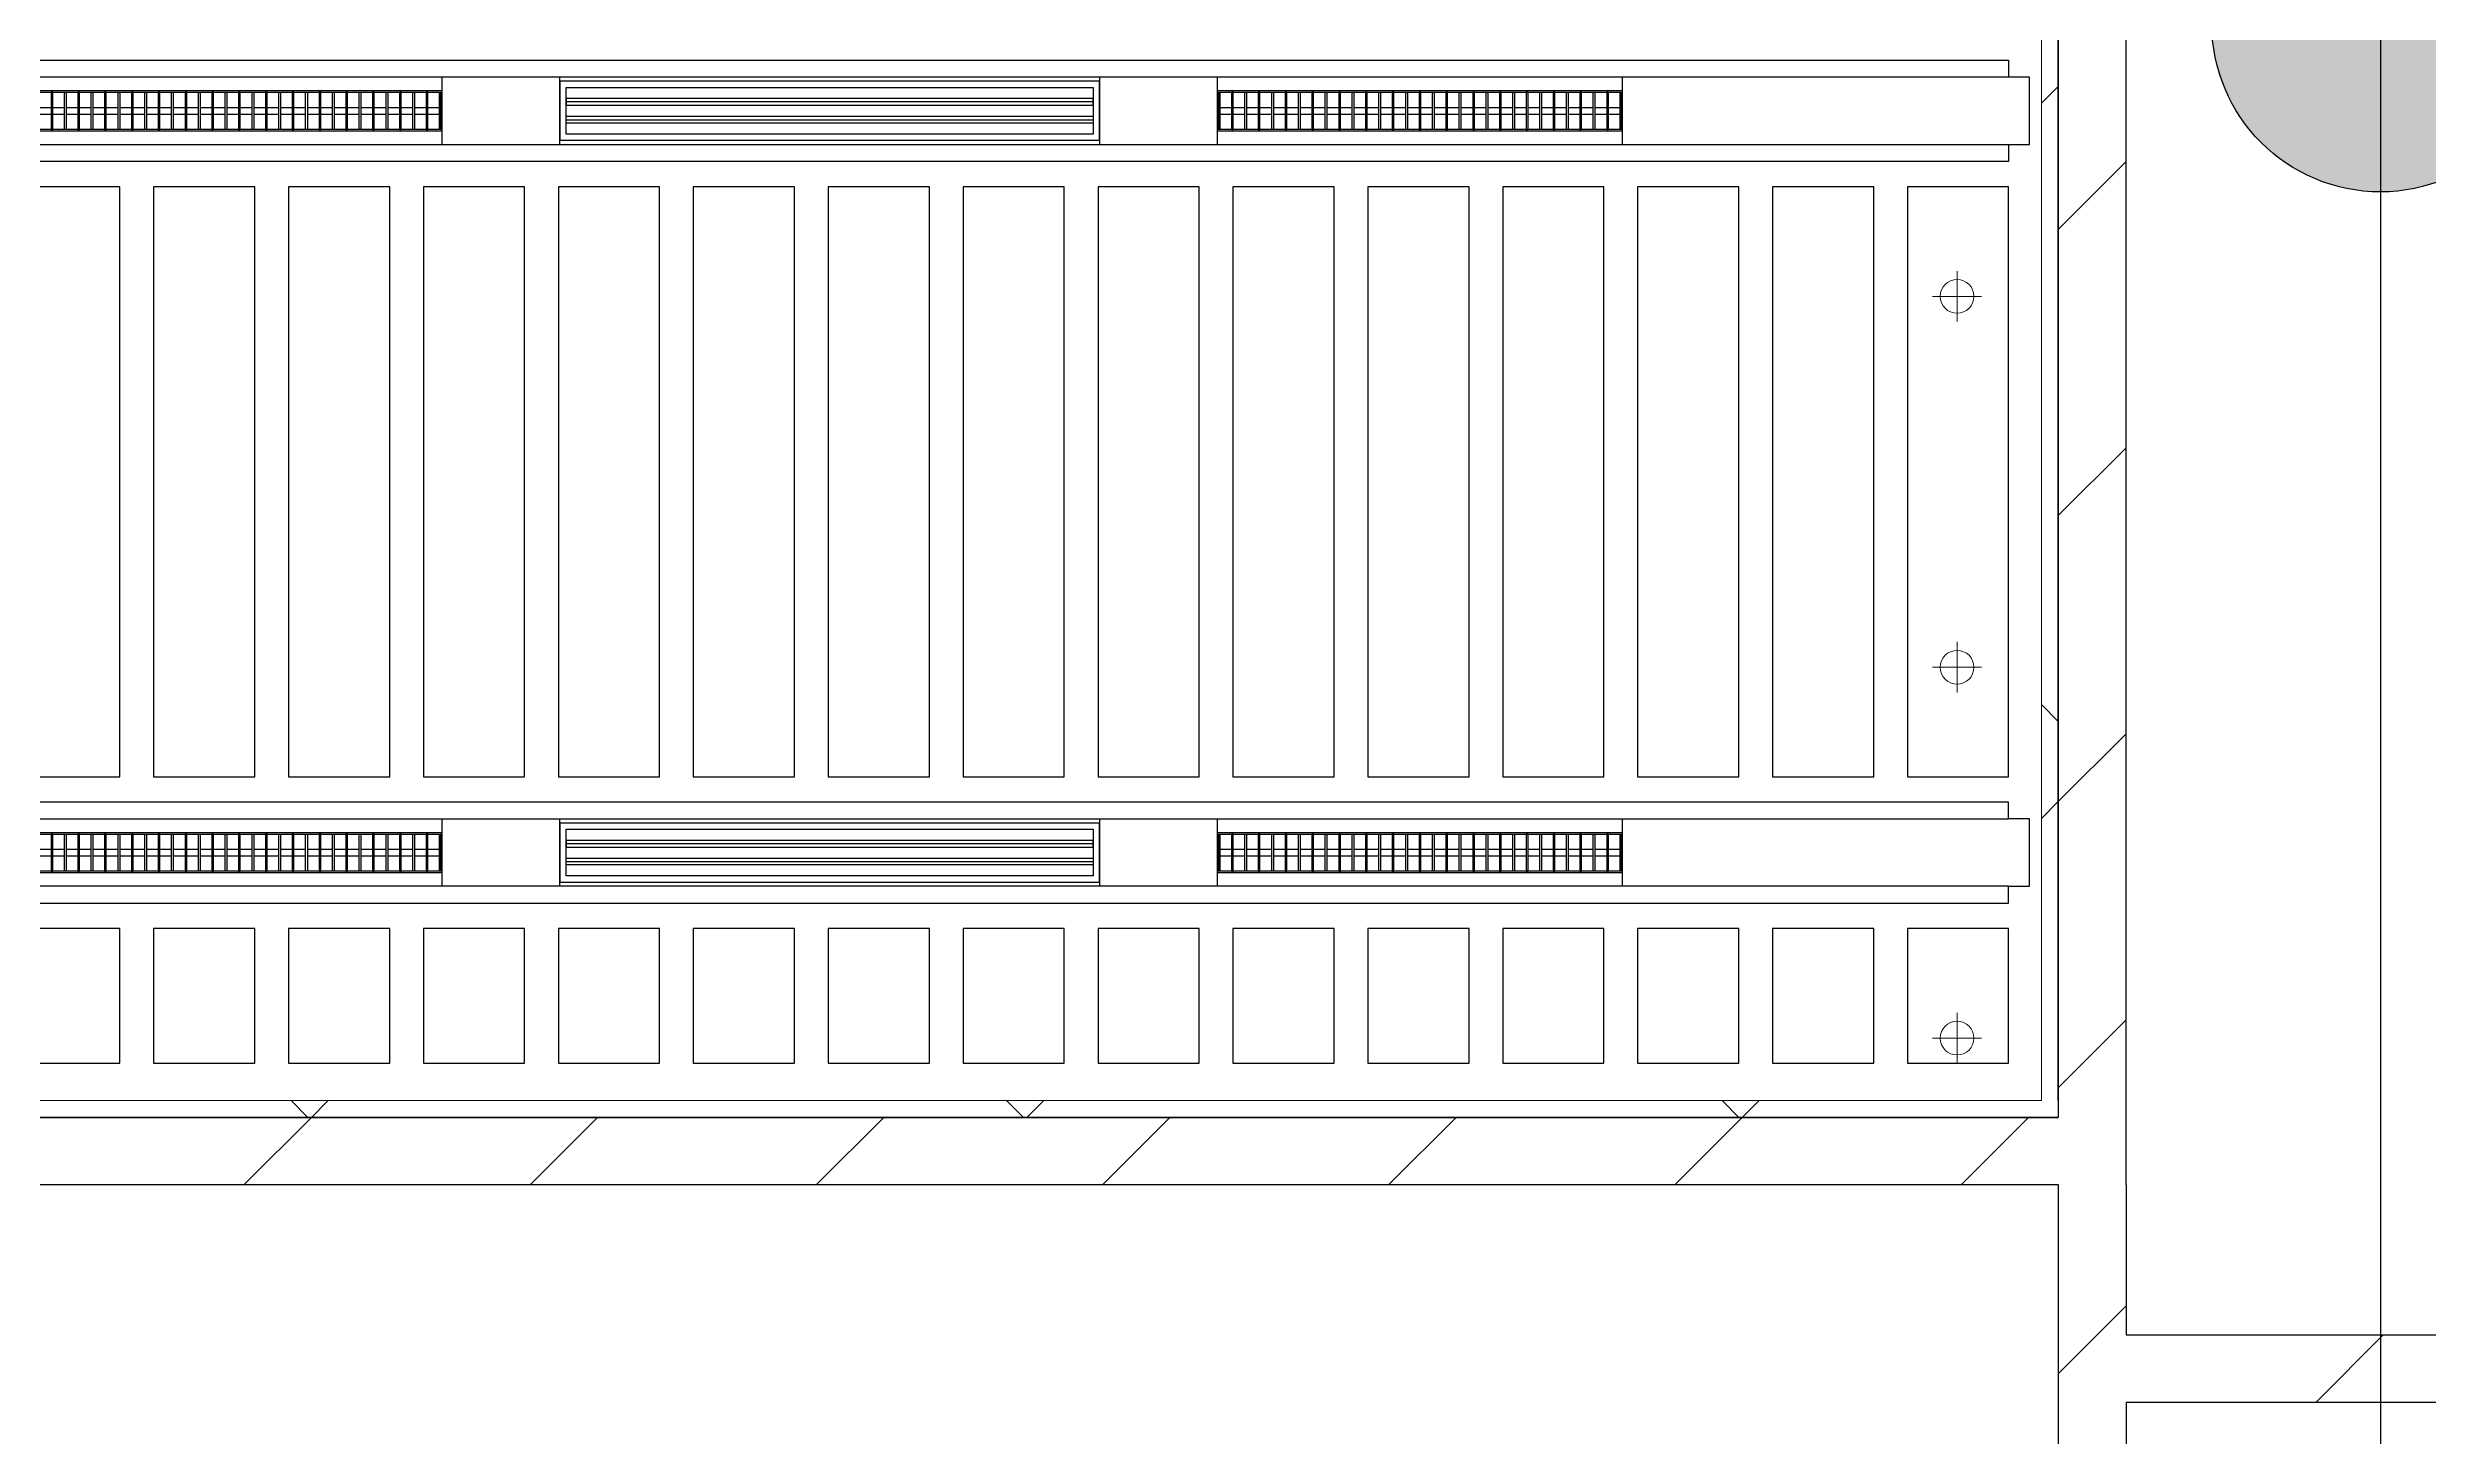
# Model space of a CAD drawing. Header units: millimetres. Extents: x -962357 to -591933, y -35273 to 59420.
# Drawn here: x -856726 to -849667, y -4121 to -2 of the extents above; entities that cross this region are included whole.
import ezdxf
from ezdxf.enums import TextEntityAlignment as Align

# ---------------------------------------------------------------- set-up
doc = ezdxf.new("R2010")
doc.units = ezdxf.units.MM
for name, color, linetype in [('000 - WIPEOUT', 250, 'Continuous'), ('001 - ASCESSORIES', 251, 'Continuous'), ('A04_TUBE SERIES', 2, 'Continuous'), ('A11_ALU.SOLID SHEET', 2, 'Continuous')]:
    doc.layers.add(name, color=color, linetype=linetype)
for name, color, linetype, lineweight in [('008 - LIGHTING', 1, 'Continuous', 9), ('A-DETL-GENF', 2, 'Continuous', 9), ('A-GLAZ-CURT', 2, 'Continuous', 9), ('A-ROOM-IDEN', 3, 'Continuous', 25), ('A-WALL', 5, 'Continuous', 9), ('A-WALL-FNSH', 2, 'Continuous', 9), ('A-WALL-PATT', 1, 'Continuous', 9), ('E-LITE-EQPM', 2, 'Continuous', 9)]:
    doc.layers.add(name, color=color, linetype=linetype, lineweight=lineweight)
pattern_1 = [(45, (2.4, 1), (-424.26407, 424.26407), [])]
pattern_2 = [(45, (2.4, 1), (-1060.6602, 1060.6602), []), (135, (2.4, 1), (-1060.6602, -1060.6602), [])]

# ---------------------------------------------------------------- blocks, each defined once
blk = doc.blocks.new('PPLS-PP19_Custom Tile Pattern - Custom Tile Pattern-V70-4130-01 MULTI-PURPOSE LEVEL - REFLECTED CEILING PLAN')
at = {"layer": 'A-GLAZ-CURT'}
for p, q in [((-300, 0), (300, 0)), ((300, 0), (-300, 0)), ((-134.2, 0), (-140, 0)), ((230.1, 0), (300, 0)), ((-300, -50), (300, -50)), ((300, -50), (-300, -50))]:
    blk.add_line(p, q, dxfattribs=at)
at = {"layer": 'A-GLAZ-CURT', "flags": 128}
for points in [[(-300, 0), (-291.6, 0), (-283.3, 0), (-275.2, 0), (-267.3, 0), (-259.5, 0), (-251.8, 0), (-244.2, 0), (-236.7, 0), (-229.4, 0), (-222.1, 0), (-214.8, 0), (-207.7, 0), (-200.8, 0), (-194, 0), (-187.5, 0), (-181.4, 0)], [(-190.4, 0), (-196.4, 0), (-202.6, 0), (-209, 0), (-215.7, 0), (-222.6, 0), (-229.7, 0), (-237, 0), (-244.4, 0), (-252, 0), (-259.7, 0), (-267.5, 0), (-275.5, 0), (-283.6, 0), (-291.7, 0), (-300, 0)], [(-149.4, 0), (-141.8, 0), (-132.8, 0), (-126.1, 0)]]:
    blk.add_lwpolyline(points, dxfattribs=at)
at = {"layer": 'A-GLAZ-CURT'}
for points, knots in [([(-300, 0), (-284.7, 0), (-236.6, 0), (-176.1, 0), (-138.3, 0), (-124.9, 0)], [-5323.127839, -5323.127839, -5323.127839, -5323.127839, -4502.809032, -2700.551212, -1108.984966, -1108.984966, -1108.984966, -1108.984966]), ([(-159.2, 0), (-159.6, 0), (-163.4, 0), (-174, 0), (-185.6, 0), (-209.8, 0), (-232, 0), (-248.9, 0), (-253.5, 0), (-253.7, 0)], [-2257.973564, -2257.973564, -2257.973564, -2257.973564, -2237.412286, -2029.680487, -1755.085331, -1400.429864, -858.079193, -543.655514, -531.287897, -531.287897, -531.287897, -531.287897]), ([(-143.3, 0), (-144.7, 0), (-149.9, 0), (-162, 0), (-177.9, 0), (-199.5, 0), (-215.4, 0), (-225.5, 0), (-226.7, 0)], [-2390.191866, -2390.191866, -2390.191866, -2390.191866, -2308.929706, -2113.765672, -1763.376603, -1422.553702, -978.033455, -910.549282, -910.549282, -910.549282, -910.549282]), ([(-128, 0), (-130.6, 0), (-136.8, 0), (-144.4, 0), (-147.1, 0)], [-5691.037617, -5691.037617, -5691.037617, -5691.037617, -5508.838257, -5319.88299, -5319.88299, -5319.88299, -5319.88299]), ([(-65.9, 0), (-70.5, 0), (-83.9, 0), (-110.9, 0), (-128.7, 0), (-142.4, 0), (-143.6, 0)], [-7788.403577, -7788.403577, -7788.403577, -7788.403577, -7508.296369, -7004.680444, -6449.282163, -6393.465623, -6393.465623, -6393.465623, -6393.465623]), ([(-118.2, 0), (-119.4, 0), (-122.1, 0), (-125.4, 0), (-127, 0), (-127.4, 0)], [-164.249813, -164.249813, -164.249813, -164.249813, -98.539552, -24.539552, 0, 0, 0, 0]), ([(-126.5, 0), (-122.4, 0), (-108.7, 0), (-90.8, 0), (-77.2, 0), (-72.3, 0)], [-5231.017328, -5231.017328, -5231.017328, -5231.017328, -4994.692869, -4542.524482, -4234.633075, -4234.633075, -4234.633075, -4234.633075]), ([(-125.7, 0), (-125.3, 0), (-120.4, 0), (-107.3, 0), (-90.4, 0), (-75.3, 0), (-68.4, 0), (-65.1, 0), (-63.6, 0)], [-4082.700899, -4082.700899, -4082.700899, -4082.700899, -4054.690705, -3793.097032, -3402.597032, -3144.956779, -3050.982048, -2969.237017, -2969.237017, -2969.237017, -2969.237017]), ([(-114.9, 0), (-108, 0), (-98.7, 0), (-91.2, 0), (-90.5, 0)], [-6773.888853, -6773.888853, -6773.888853, -6773.888853, -6236.997189, -6184.855039, -6184.855039, -6184.855039, -6184.855039]), ([(-58.7, 0), (-59.6, 0), (-65.7, 0), (-81.2, 0), (-99.4, 0), (-111.4, 0), (-113.3, 0)], [-1113.463882, -1113.463882, -1113.463882, -1113.463882, -1060.00838, -740.068933, -229.489605, -123.718209, -123.718209, -123.718209, -123.718209]), ([(-39.2, 0), (-39.7, 0), (-45.3, 0), (-56.2, 0), (-75.6, 0), (-92, 0), (-103.2, 0), (-106.1, 0)], [-1826.829157, -1826.829157, -1826.829157, -1826.829157, -1792.521578, -1466.981642, -1208.454564, -789.402658, -608.943052, -608.943052, -608.943052, -608.943052]), ([(-96.4, 0), (-96.2, 0), (-90.9, 0), (-71.3, 0), (-42.5, 0), (-15.2, 0), (-3.8, 0), (-1, 0)], [-5115.12164, -5115.12164, -5115.12164, -5115.12164, -5103.229623, -4799.173296, -4065.652676, -3589.737505, -3410.081093, -3410.081093, -3410.081093, -3410.081093]), ([(-67.9, 0), (-73, 0), (-81.1, 0), (-89.2, 0), (-91.8, 0)], [-2627.997013, -2627.997013, -2627.997013, -2627.997013, -2193.204658, -1970.99776, -1970.99776, -1970.99776, -1970.99776]), ([(-79.5, 0), (-79.3, 0), (-74.9, 0), (-70.9, 0), (-67.4, 0)], [-1286.743147, -1286.743147, -1286.743147, -1286.743147, -1274.333717, -1073.56893, -1073.56893, -1073.56893, -1073.56893]), ([(-29, 0), (-34, 0), (-43.7, 0), (-55.8, 0), (-63.3, 0), (-65.5, 0)], [-2680.714891, -2680.714891, -2680.714891, -2680.714891, -2413.671296, -2161.752162, -2037.343317, -2037.343317, -2037.343317, -2037.343317]), ([(31.2, 0), (26, 0), (12, 0), (-16.9, 0), (-42.2, 0), (-56.4, 0), (-58.5, 0)], [-4496.803627, -4496.803627, -4496.803627, -4496.803627, -4222.080604, -3745.412743, -2981.410125, -2831.320802, -2831.320802, -2831.320802, -2831.320802]), ([(-49.8, 0), (-48.2, 0), (-45.4, 0), (-42.6, 0), (-41.8, 0)], [-4417.7536, -4417.7536, -4417.7536, -4417.7536, -4321.566175, -4270.495146, -4270.495146, -4270.495146, -4270.495146]), ([(71, 0), (70.7, 0), (65.3, 0), (53.5, 0), (37, 0), (24.1, 0), (12.8, 0), (-2.9, 0), (-20.6, 0), (-32.8, 0), (-42.4, 0), (-47, 0), (-47.8, 0)], [-2966.590051, -2966.590051, -2966.590051, -2966.590051, -2950.589685, -2634.532728, -2313.748533, -2106.613311, -1925.670641, -1617.263037, -1290.787923, -1039.307308, -819.71621, -773.893057, -773.893057, -773.893057, -773.893057]), ([(-45.9, 0), (-43, 0), (-37.8, 0), (-33.6, 0), (-32.3, 0)], [-3487.344885, -3487.344885, -3487.344885, -3487.344885, -3315.260113, -3238.248822, -3238.248822, -3238.248822, -3238.248822]), ([(-31.3, 0), (-28.4, 0), (-17, 0), (8.8, 0), (43.4, 0), (68.5, 0), (77.9, 0), (79.3, 0)], [-6062.162279, -6062.162279, -6062.162279, -6062.162279, -5862.463379, -5340.621928, -4573.028122, -4094.177415, -3998.447461, -3998.447461, -3998.447461, -3998.447461]), ([(2.8, 0), (-4.7, 0), (-14.7, 0), (-28.9, 0), (-31.3, 0)], [-9880.810509, -9880.810509, -9880.810509, -9880.810509, -9424.652049, -9299.586361, -9299.586361, -9299.586361, -9299.586361]), ([(-29, 0), (-28.7, 0), (-27.4, 0), (-24.5, 0), (-22.6, 0)], [-166.548282, -166.548282, -166.548282, -166.548282, -102.06493, 0, 0, 0, 0]), ([(-22.6, 0), (-20.3, 0), (-17, 0), (-12.7, 0), (-10.9, 0), (-9.9, 0)], [-56468.192263, -56468.192263, -56468.192263, -56468.192263, -56344.022017, -56303.229861, -56238.992205, -56238.992205, -56238.992205, -56238.992205]), ([(-21.2, 0), (-19.4, 0), (-11.8, 0), (-1.3, 0), (4.5, 0)], [-2989.152759, -2989.152759, -2989.152759, -2989.152759, -2864.387349, -2490.960632, -2490.960632, -2490.960632, -2490.960632]), ([(0.5, 0), (-2.2, 0), (-6.9, 0), (-11, 0), (-12.4, 0)], [-2679.34943, -2679.34943, -2679.34943, -2679.34943, -2518.50168, -2435.772209, -2435.772209, -2435.772209, -2435.772209]), ([(-3.4, 0), (-0.6, 0), (14, 0), (42.8, 0), (88.7, 0), (120.6, 0), (138.3, 0), (138.5, 0)], [-439.821474, -439.821474, -439.821474, -439.821474, -429.606584, -390.253598, -346.313304, -291.370682, -290.5735, -290.5735, -290.5735, -290.5735]), ([(3.4, 0), (4.6, 0), (8, 0), (16, 0), (22.5, 0), (24.5, 0)], [-211.182196, -211.182196, -211.182196, -211.182196, -206.416616, -198.214427, -187.717507, -187.717507, -187.717507, -187.717507]), ([(103.1, 0), (101.1, 0), (86.3, 0), (63.3, 0), (37, 0), (25.3, 0), (20.9, 0)], [-375.435014, -375.435014, -375.435014, -375.435014, -369.147452, -330.153101, -307.516438, -289.397823, -289.397823, -289.397823, -289.397823]), ([(21.5, 0), (22, 0), (24.6, 0), (31, 0), (39, 0), (48.3, 0), (52.8, 0), (53.9, 0)], [-1992.768506, -1992.768506, -1992.768506, -1992.768506, -1956.422387, -1818.904206, -1645.594513, -1443.202566, -1370.028348, -1370.028348, -1370.028348, -1370.028348]), ([(136.4, 0), (121.7, 0), (86.9, 0), (51.2, 0), (31.2, 0)], [-106.750556, -106.750556, -106.750556, -106.750556, -59.610984, 0, 0, 0, 0]), ([(36.3, 0), (37.8, 0), (46.7, 0), (52.8, 0), (56.3, 0)], [-314.598523, -314.598523, -314.598523, -314.598523, -305.899624, -292.458861, -292.458861, -292.458861, -292.458861]), ([(100.3, 0), (90.4, 0), (75.2, 0), (57.8, 0), (46.5, 0), (41.8, 0), (38.2, 0), (37.3, 0)], [-395.777283, -395.777283, -395.777283, -395.777283, -357.622665, -341.267687, -334.000314, -326.15566, -321.97841, -321.97841, -321.97841, -321.97841]), ([(39, 0), (43.3, 0), (54.4, 0), (67.2, 0), (73, 0)], [-4639.627446, -4639.627446, -4639.627446, -4639.627446, -4353.683244, -3976.823525, -3976.823525, -3976.823525, -3976.823525]), ([(96.7, 0), (97, 0), (100.3, 0), (109, 0), (120.8, 0), (139.9, 0), (160.9, 0), (176.3, 0), (182.7, 0)], [-2253.533331, -2253.533331, -2253.533331, -2253.533331, -2233.599744, -2052.234781, -1843.028543, -1530.39897, -1095.004608, -662.803921, -662.803921, -662.803921, -662.803921]), ([(131.4, 0), (132.9, 0), (139.5, 0), (148, 0), (152.6, 0)], [-625.910216, -625.910216, -625.910216, -625.910216, -618.981161, -603.66234, -603.66234, -603.66234, -603.66234]), ([(162.8, 0), (165.4, 0), (168.7, 0), (170.7, 0), (170.7, 0)], [-111.264224, -111.264224, -111.264224, -111.264224, -56.742688, -55.632112, -55.632112, -55.632112, -55.632112]), ([(300, 0), (286.5, 0), (254.2, 0), (207.1, 0), (179.8, 0), (166.2, 0), (164.9, 0)], [-285.253232, -285.253232, -285.253232, -285.253232, -244.693688, -187.987675, -143.776725, -138.771843, -138.771843, -138.771843, -138.771843]), ([(171.5, 0), (176.5, 0), (188.6, 0), (194.3, 0), (195.7, 0)], [-7971.819559, -7971.819559, -7971.819559, -7971.819559, -7784.112253, -7707.76565, -7707.76565, -7707.76565, -7707.76565]), ([(185.8, 0), (186.9, 0), (192.6, 0), (208.8, 0), (219.4, 0), (230.1, 0)], [-46.257281, -46.257281, -46.257281, -46.257281, -41.623857, -24.459831, 0, 0, 0, 0]), ([(219.8, 0), (225.3, 0), (244.4, 0), (264.9, 0), (276, 0), (279, 0)], [-6915.603924, -6915.603924, -6915.603924, -6915.603924, -6582.165592, -6068.460911, -5859.388289, -5859.388289, -5859.388289, -5859.388289]), ([(286.1, 0), (286.6, 0), (288.3, 0), (293.6, 0), (297.8, 0), (300, 0)], [-4011.010929, -4011.010929, -4011.010929, -4011.010929, -3959.664717, -3862.421465, -3746.95702, -3746.95702, -3746.95702, -3746.95702])]:
    blk.add_open_spline(points, degree=3, knots=knots, dxfattribs=at)
for points in [[(-122.9, 0), (-125.3, 0), (-129.6, 0), (-133.8, 0)], [(-108.5, 0), (-104.3, 0), (-99.2, 0), (-91.5, 0)], [(67.8, 0), (71.7, 0), (75.7, 0), (79.6, 0)]]:
    blk.add_open_spline(points, degree=3, dxfattribs=at)
blk = doc.blocks.new('PPLS-PP19_Custom Tile Pattern - Custom Tile Pattern-V80-4130-01 MULTI-PURPOSE LEVEL - REFLECTED CEILING PLAN')
at = {"layer": 'A-GLAZ-CURT'}
for p, q in [((-300, 0), (300, 0)), ((300, 0), (-300, 0)), ((-134.2, 0), (-140, 0)), ((230.1, 0), (300, 0)), ((-300, -50), (300, -50)), ((300, -50), (-300, -50))]:
    blk.add_line(p, q, dxfattribs=at)
at = {"layer": 'A-GLAZ-CURT', "flags": 128}
for points in [[(-300, 0), (-291.6, 0), (-283.3, 0), (-275.2, 0), (-267.3, 0), (-259.5, 0), (-251.8, 0), (-244.2, 0), (-236.7, 0), (-229.4, 0), (-222.1, 0), (-214.8, 0), (-207.7, 0), (-200.8, 0), (-194, 0), (-187.5, 0), (-181.4, 0)], [(-190.4, 0), (-196.4, 0), (-202.6, 0), (-209, 0), (-215.7, 0), (-222.6, 0), (-229.7, 0), (-237, 0), (-244.4, 0), (-252, 0), (-259.7, 0), (-267.5, 0), (-275.5, 0), (-283.6, 0), (-291.7, 0), (-300, 0)], [(-149.4, 0), (-141.8, 0), (-132.8, 0), (-126.1, 0)]]:
    blk.add_lwpolyline(points, dxfattribs=at)
at = {"layer": 'A-GLAZ-CURT'}
for points, knots in [([(-300, 0), (-284.7, 0), (-236.6, 0), (-176.1, 0), (-138.3, 0), (-124.9, 0)], [-5323.127839, -5323.127839, -5323.127839, -5323.127839, -4502.809032, -2700.551212, -1108.984966, -1108.984966, -1108.984966, -1108.984966]), ([(-159.2, 0), (-159.6, 0), (-163.4, 0), (-174, 0), (-185.6, 0), (-209.8, 0), (-232, 0), (-248.9, 0), (-253.5, 0), (-253.7, 0)], [-2257.973564, -2257.973564, -2257.973564, -2257.973564, -2237.412286, -2029.680487, -1755.085331, -1400.429864, -858.079193, -543.655514, -531.287897, -531.287897, -531.287897, -531.287897]), ([(-143.3, 0), (-144.7, 0), (-149.9, 0), (-162, 0), (-177.9, 0), (-199.5, 0), (-215.4, 0), (-225.5, 0), (-226.7, 0)], [-2390.191866, -2390.191866, -2390.191866, -2390.191866, -2308.929706, -2113.765672, -1763.376603, -1422.553702, -978.033455, -910.549282, -910.549282, -910.549282, -910.549282]), ([(-128, 0), (-130.6, 0), (-136.8, 0), (-144.4, 0), (-147.1, 0)], [-5691.037617, -5691.037617, -5691.037617, -5691.037617, -5508.838257, -5319.88299, -5319.88299, -5319.88299, -5319.88299]), ([(-65.9, 0), (-70.5, 0), (-83.9, 0), (-110.9, 0), (-128.7, 0), (-142.4, 0), (-143.6, 0)], [-7788.403577, -7788.403577, -7788.403577, -7788.403577, -7508.296369, -7004.680444, -6449.282163, -6393.465623, -6393.465623, -6393.465623, -6393.465623]), ([(-118.2, 0), (-119.4, 0), (-122.1, 0), (-125.4, 0), (-127, 0), (-127.4, 0)], [-164.249813, -164.249813, -164.249813, -164.249813, -98.539552, -24.539552, 0, 0, 0, 0]), ([(-126.5, 0), (-122.4, 0), (-108.7, 0), (-90.8, 0), (-77.2, 0), (-72.3, 0)], [-5231.017328, -5231.017328, -5231.017328, -5231.017328, -4994.692869, -4542.524482, -4234.633075, -4234.633075, -4234.633075, -4234.633075]), ([(-125.7, 0), (-125.3, 0), (-120.4, 0), (-107.3, 0), (-90.4, 0), (-75.3, 0), (-68.4, 0), (-65.1, 0), (-63.6, 0)], [-4082.700899, -4082.700899, -4082.700899, -4082.700899, -4054.690705, -3793.097032, -3402.597032, -3144.956779, -3050.982048, -2969.237017, -2969.237017, -2969.237017, -2969.237017]), ([(-114.9, 0), (-108, 0), (-98.7, 0), (-91.2, 0), (-90.5, 0)], [-6773.888853, -6773.888853, -6773.888853, -6773.888853, -6236.997189, -6184.855039, -6184.855039, -6184.855039, -6184.855039]), ([(-58.7, 0), (-59.6, 0), (-65.7, 0), (-81.2, 0), (-99.4, 0), (-111.4, 0), (-113.3, 0)], [-1113.463882, -1113.463882, -1113.463882, -1113.463882, -1060.00838, -740.068933, -229.489605, -123.718209, -123.718209, -123.718209, -123.718209]), ([(-39.2, 0), (-39.7, 0), (-45.3, 0), (-56.2, 0), (-75.6, 0), (-92, 0), (-103.2, 0), (-106.1, 0)], [-1826.829157, -1826.829157, -1826.829157, -1826.829157, -1792.521578, -1466.981642, -1208.454564, -789.402658, -608.943052, -608.943052, -608.943052, -608.943052]), ([(-96.4, 0), (-96.2, 0), (-90.9, 0), (-71.3, 0), (-42.5, 0), (-15.2, 0), (-3.8, 0), (-1, 0)], [-5115.12164, -5115.12164, -5115.12164, -5115.12164, -5103.229623, -4799.173296, -4065.652676, -3589.737505, -3410.081093, -3410.081093, -3410.081093, -3410.081093]), ([(-67.9, 0), (-73, 0), (-81.1, 0), (-89.2, 0), (-91.8, 0)], [-2627.997013, -2627.997013, -2627.997013, -2627.997013, -2193.204658, -1970.99776, -1970.99776, -1970.99776, -1970.99776]), ([(-79.5, 0), (-79.3, 0), (-74.9, 0), (-70.9, 0), (-67.4, 0)], [-1286.743147, -1286.743147, -1286.743147, -1286.743147, -1274.333717, -1073.56893, -1073.56893, -1073.56893, -1073.56893]), ([(-29, 0), (-34, 0), (-43.7, 0), (-55.8, 0), (-63.3, 0), (-65.5, 0)], [-2680.714891, -2680.714891, -2680.714891, -2680.714891, -2413.671296, -2161.752162, -2037.343317, -2037.343317, -2037.343317, -2037.343317]), ([(31.2, 0), (26, 0), (12, 0), (-16.9, 0), (-42.2, 0), (-56.4, 0), (-58.5, 0)], [-4496.803627, -4496.803627, -4496.803627, -4496.803627, -4222.080604, -3745.412743, -2981.410125, -2831.320802, -2831.320802, -2831.320802, -2831.320802]), ([(-49.8, 0), (-48.2, 0), (-45.4, 0), (-42.6, 0), (-41.8, 0)], [-4417.7536, -4417.7536, -4417.7536, -4417.7536, -4321.566175, -4270.495146, -4270.495146, -4270.495146, -4270.495146]), ([(50.3, 0), (45.2, 0), (36, 0), (24.1, 0), (12.8, 0), (-2.9, 0), (-20.6, 0), (-32.8, 0), (-42.4, 0), (-47, 0), (-47.8, 0)], [-2579.643523, -2579.643523, -2579.643523, -2579.643523, -2313.748533, -2106.613311, -1925.670641, -1617.263037, -1290.787923, -1039.307308, -819.71621, -773.893057, -773.893057, -773.893057, -773.893057]), ([(-45.9, 0), (-43, 0), (-37.8, 0), (-33.6, 0), (-32.3, 0)], [-3487.344885, -3487.344885, -3487.344885, -3487.344885, -3315.260113, -3238.248822, -3238.248822, -3238.248822, -3238.248822]), ([(-31.3, 0), (-28.4, 0), (-17, 0), (8.8, 0), (35.2, 0), (50.9, 0), (52, 0)], [-6062.162279, -6062.162279, -6062.162279, -6062.162279, -5862.463379, -5340.621928, -4573.028122, -4514.376165, -4514.376165, -4514.376165, -4514.376165]), ([(2.8, 0), (-4.7, 0), (-14.7, 0), (-28.9, 0), (-31.3, 0)], [-9880.810509, -9880.810509, -9880.810509, -9880.810509, -9424.652049, -9299.586361, -9299.586361, -9299.586361, -9299.586361]), ([(-29, 0), (-28.7, 0), (-27.4, 0), (-24.5, 0), (-22.6, 0)], [-166.548282, -166.548282, -166.548282, -166.548282, -102.06493, 0, 0, 0, 0]), ([(-22.6, 0), (-20.3, 0), (-17, 0), (-12.7, 0), (-10.9, 0), (-9.9, 0)], [-56468.192263, -56468.192263, -56468.192263, -56468.192263, -56344.022017, -56303.229861, -56238.992205, -56238.992205, -56238.992205, -56238.992205]), ([(-21.2, 0), (-19.4, 0), (-11.8, 0), (-1.3, 0), (4.5, 0)], [-2989.152759, -2989.152759, -2989.152759, -2989.152759, -2864.387349, -2490.960632, -2490.960632, -2490.960632, -2490.960632]), ([(0.5, 0), (-2.2, 0), (-6.9, 0), (-11, 0), (-12.4, 0)], [-2679.34943, -2679.34943, -2679.34943, -2679.34943, -2518.50168, -2435.772209, -2435.772209, -2435.772209, -2435.772209]), ([(-3.4, 0), (-0.6, 0), (14, 0), (33.7, 0), (51, 0), (55.7, 0)], [-439.821474, -439.821474, -439.821474, -439.821474, -429.606584, -390.253598, -375.968397, -375.968397, -375.968397, -375.968397]), ([(3.4, 0), (4.6, 0), (8, 0), (16, 0), (22.5, 0), (24.5, 0)], [-211.182196, -211.182196, -211.182196, -211.182196, -206.416616, -198.214427, -187.717507, -187.717507, -187.717507, -187.717507]), ([(55.7, 0), (48.9, 0), (36.3, 0), (25.3, 0), (20.9, 0)], [-327.830242, -327.830242, -327.830242, -327.830242, -307.516438, -289.397823, -289.397823, -289.397823, -289.397823]), ([(21.5, 0), (22, 0), (24.6, 0), (31, 0), (39, 0), (48.3, 0), (52.8, 0), (53.9, 0)], [-1992.768506, -1992.768506, -1992.768506, -1992.768506, -1956.422387, -1818.904206, -1645.594513, -1443.202566, -1370.028348, -1370.028348, -1370.028348, -1370.028348]), ([(136.4, 0), (121.7, 0), (86.9, 0), (51.2, 0), (31.2, 0)], [-106.750556, -106.750556, -106.750556, -106.750556, -59.610984, 0, 0, 0, 0]), ([(36.3, 0), (37.8, 0), (43.7, 0), (48.4, 0), (50.2, 0)], [-314.598523, -314.598523, -314.598523, -314.598523, -305.899624, -299.838748, -299.838748, -299.838748, -299.838748]), ([(55.7, 0), (55.3, 0), (52.4, 0), (46.5, 0), (41.8, 0), (38.2, 0), (37.3, 0)], [-342.650778, -342.650778, -342.650778, -342.650778, -341.267687, -334.000314, -326.15566, -321.97841, -321.97841, -321.97841, -321.97841]), ([(55.8, 0), (65.4, 0), (93.3, 0), (120.6, 0), (138.3, 0), (138.5, 0)], [-375.858057, -375.858057, -375.858057, -375.858057, -346.313304, -291.370682, -290.5735, -290.5735, -290.5735, -290.5735]), ([(103.1, 0), (101.1, 0), (86.3, 0), (70.4, 0), (56.9, 0), (56.4, 0)], [-375.435014, -375.435014, -375.435014, -375.435014, -369.147452, -330.153101, -328.505637, -328.505637, -328.505637, -328.505637]), ([(100.3, 0), (90.4, 0), (76, 0), (61.5, 0), (57.2, 0)], [-395.777283, -395.777283, -395.777283, -395.777283, -357.622665, -344.118072, -344.118072, -344.118072, -344.118072]), ([(71, 0), (70.7, 0), (66.5, 0), (62, 0), (57.5, 0)], [-2966.590051, -2966.590051, -2966.590051, -2966.590051, -2950.589685, -2708.625699, -2708.625699, -2708.625699, -2708.625699]), ([(59.2, 0), (64.6, 0), (71.6, 0), (77.9, 0), (79.3, 0)], [-4385.393989, -4385.393989, -4385.393989, -4385.393989, -4094.177415, -3998.447461, -3998.447461, -3998.447461, -3998.447461]), ([(96.7, 0), (97, 0), (100.3, 0), (109, 0), (120.8, 0), (139.9, 0), (160.9, 0), (176.3, 0), (182.7, 0)], [-2253.533331, -2253.533331, -2253.533331, -2253.533331, -2233.599744, -2052.234781, -1843.028543, -1530.39897, -1095.004608, -662.803921, -662.803921, -662.803921, -662.803921]), ([(131.4, 0), (132.9, 0), (139.5, 0), (148, 0), (152.6, 0)], [-625.910216, -625.910216, -625.910216, -625.910216, -618.981161, -603.66234, -603.66234, -603.66234, -603.66234]), ([(162.8, 0), (165.4, 0), (168.7, 0), (170.7, 0), (170.7, 0)], [-111.264224, -111.264224, -111.264224, -111.264224, -56.742688, -55.632112, -55.632112, -55.632112, -55.632112]), ([(300, 0), (286.5, 0), (254.2, 0), (207.1, 0), (179.8, 0), (166.2, 0), (164.9, 0)], [-285.253232, -285.253232, -285.253232, -285.253232, -244.693688, -187.987675, -143.776725, -138.771843, -138.771843, -138.771843, -138.771843]), ([(171.5, 0), (176.5, 0), (188.6, 0), (194.3, 0), (195.7, 0)], [-7971.819559, -7971.819559, -7971.819559, -7971.819559, -7784.112253, -7707.76565, -7707.76565, -7707.76565, -7707.76565]), ([(185.8, 0), (186.9, 0), (192.6, 0), (208.8, 0), (219.4, 0), (230.1, 0)], [-46.257281, -46.257281, -46.257281, -46.257281, -41.623857, -24.459831, 0, 0, 0, 0]), ([(219.8, 0), (225.3, 0), (244.4, 0), (264.9, 0), (276, 0), (279, 0)], [-6915.603924, -6915.603924, -6915.603924, -6915.603924, -6582.165592, -6068.460911, -5859.388289, -5859.388289, -5859.388289, -5859.388289]), ([(286.1, 0), (286.6, 0), (288.3, 0), (293.6, 0), (297.8, 0), (300, 0)], [-4011.010929, -4011.010929, -4011.010929, -4011.010929, -3959.664717, -3862.421465, -3746.95702, -3746.95702, -3746.95702, -3746.95702])]:
    blk.add_open_spline(points, degree=3, knots=knots, dxfattribs=at)
for points in [[(-122.9, 0), (-125.3, 0), (-129.6, 0), (-133.8, 0)], [(-108.5, 0), (-104.3, 0), (-99.2, 0), (-91.5, 0)], [(39, 0), (43, 0), (47.4, 0), (52.1, 0)], [(59.2, 0), (64.1, 0), (68.9, 0), (73, 0)], [(67.8, 0), (71.7, 0), (75.7, 0), (79.6, 0)]]:
    blk.add_open_spline(points, degree=3, dxfattribs=at)
blk = doc.blocks.new('*U612')
at = {"layer": 'A-GLAZ-CURT', "rotation": 90}
for p in [(-106135, -3327.5), (-106135, -3927.5), (-106135, -4527.5), (-106135, -5127.5), (-106135, -5727.5)]:
    blk.add_blockref('PPLS-PP19_Custom Tile Pattern - Custom Tile Pattern-V70-4130-01 MULTI-PURPOSE LEVEL - REFLECTED CEILING PLAN', p, dxfattribs=at)
at = {"layer": 'A-GLAZ-CURT'}
for name, p in [('PPLS-PP19_Custom Tile Pattern - Custom Tile Pattern-V70-4130-01 MULTI-PURPOSE LEVEL - REFLECTED CEILING PLAN', (-112200, -6705)), ('PPLS-PP19_Custom Tile Pattern - Custom Tile Pattern-V70-4130-01 MULTI-PURPOSE LEVEL - REFLECTED CEILING PLAN', (-111600, -6705)), ('PPLS-PP19_Custom Tile Pattern - Custom Tile Pattern-V70-4130-01 MULTI-PURPOSE LEVEL - REFLECTED CEILING PLAN', (-111000, -6705)), ('PPLS-PP19_Custom Tile Pattern - Custom Tile Pattern-V70-4130-01 MULTI-PURPOSE LEVEL - REFLECTED CEILING PLAN', (-110400, -6705)), ('PPLS-PP19_Custom Tile Pattern - Custom Tile Pattern-V70-4130-01 MULTI-PURPOSE LEVEL - REFLECTED CEILING PLAN', (-109800, -6705)), ('PPLS-PP19_Custom Tile Pattern - Custom Tile Pattern-V80-4130-01 MULTI-PURPOSE LEVEL - REFLECTED CEILING PLAN', (-109200, -6705)), ('PPLS-PP19_Custom Tile Pattern - Custom Tile Pattern-V70-4130-01 MULTI-PURPOSE LEVEL - REFLECTED CEILING PLAN', (-108600, -6705)), ('PPLS-PP19_Custom Tile Pattern - Custom Tile Pattern-V70-4130-01 MULTI-PURPOSE LEVEL - REFLECTED CEILING PLAN', (-108000, -6705)), ('PPLS-PP19_Custom Tile Pattern - Custom Tile Pattern-V70-4130-01 MULTI-PURPOSE LEVEL - REFLECTED CEILING PLAN', (-107400, -6705))]:
    blk.add_blockref(name, p, dxfattribs=at)
blk = doc.blocks.new('LGF_DL_SAA_LowPower_DL1a - LGF_DL_SAA_LowPower_DL1a-8832329-4130-01 MULTI-PURPOSE LEVEL - REFLECTED CEILING PLAN')
at = {"layer": 'A-DETL-GENF'}
for p, q in [((0, 75), (0, -75)), ((72.5, 0), (-72.5, 0))]:
    blk.add_line(p, q, dxfattribs=at)
blk.add_circle((0, 0), 50, dxfattribs=at)
blk = doc.blocks.new('C-1-PP19-AR-4130-01-B_20250829-225100_EXLIGHT')
at = {"layer": 'E-LITE-EQPM', "extrusion": (0, 0, -1), "rotation": 180}
for p in [(106384.9, -4319.8), (106384.9, -5419.8), (106384.9, -6519.8)]:
    blk.add_blockref('LGF_DL_SAA_LowPower_DL1a - LGF_DL_SAA_LowPower_DL1a-8832329-4130-01 MULTI-PURPOSE LEVEL - REFLECTED CEILING PLAN', p, dxfattribs=at)
blk = doc.blocks.new('*U590')
blk.add_wipeout([(-25, 0), (25, 0), (25, 24947.7), (-25, 24997.7)]).dxf.layer = '000 - WIPEOUT'
at = {"layer": 'A04_TUBE SERIES', "color": 0}
blk.add_lwpolyline([(-25, 0), (25, 0), (25, 24947.7), (-25, 24997.7)], close=True, dxfattribs=at)
at = {"layer": 'Defpoints', "color": 250, "flags": 1}
blk.add_attdef('EXTR.OVL-LENGTH_', (-33.1, -9), '', height=5, dxfattribs=at)
blk = doc.blocks.new('*U591')
blk.add_wipeout([(-25, 0), (25, 0), (25, 25197.7), (-25, 25247.7)]).dxf.layer = '000 - WIPEOUT'
at = {"layer": 'A04_TUBE SERIES', "color": 0}
blk.add_lwpolyline([(-25, 0), (25, 0), (25, 25197.7), (-25, 25247.7)], close=True, dxfattribs=at)
at = {"layer": 'Defpoints', "color": 250, "flags": 1}
blk.add_attdef('EXTR.OVL-LENGTH_', (-33.1, -9), '', height=5, dxfattribs=at)
blk = doc.blocks.new('*U526')
at = {"layer": '001 - ASCESSORIES', "color": 0, "linetype": 'ByBlock'}
blk.add_lwpolyline([(800, 87.5), (-800, 87.5), (-800, -87.5), (800, -87.5)], close=True, dxfattribs=at)
at = {"layer": '001 - ASCESSORIES', "linetype": 'ByBlock'}
for points in [[(-781.5, 69), (781.5, 69), (781.5, -69), (-781.5, -69)], [(781.5, 36.3), (-781.5, 36.3), (-781.5, 16.3), (781.5, 16.3)], [(-781.5, -16.3), (781.5, -16.3), (781.5, -36.3), (-781.5, -36.3)]]:
    blk.add_lwpolyline(points, close=True, dxfattribs=at)
for points in [[(781.5, 26.3), (-781.5, 26.3)], [(-781.5, -26.3), (781.5, -26.3)]]:
    blk.add_lwpolyline(points, dxfattribs=at)
blk = doc.blocks.new('*U570')
at = {"color": 1}
blk.add_wipeout([(600, -60), (-600, -60), (-600, 60), (600, 60)], dxfattribs=at).dxf.layer = '000 - WIPEOUT'
at = {"layer": '001 - ASCESSORIES', "color": 0}
blk.add_lwpolyline([(600, -60), (-600, -60), (-600, 60), (600, 60)], close=True, dxfattribs=at)
at = {"layer": '001 - ASCESSORIES'}
for points in [[(-593.5, -55), (-598.5, -55), (-598.5, 55), (-593.5, 55)], [(595, -55), (-595, -55), (-595, 55), (595, 55)], [(-558.8, -55), (-553.8, -55), (-553.8, 55), (-558.8, 55)], [(-514, -55), (-519, -55), (-519, 55), (-514, 55)], [(-479.3, -55), (-474.3, -55), (-474.3, 55), (-479.3, 55)], [(-434.6, -55), (-439.6, -55), (-439.6, 55), (-434.6, 55)], [(-399.8, -55), (-394.8, -55), (-394.8, 55), (-399.8, 55)], [(-355.1, -55), (-360.1, -55), (-360.1, 55), (-355.1, 55)], [(-320.4, -55), (-315.4, -55), (-315.4, 55), (-320.4, 55)], [(-275.6, -55), (-280.6, -55), (-280.6, 55), (-275.6, 55)], [(-240.9, -55), (-235.9, -55), (-235.9, 55), (-240.9, 55)], [(-196.2, -55), (-201.2, -55), (-201.2, 55), (-196.2, 55)], [(-161.4, -55), (-156.4, -55), (-156.4, 55), (-161.4, 55)], [(-116.7, -55), (-121.7, -55), (-121.7, 55), (-116.7, 55)], [(-82, -55), (-77, -55), (-77, 55), (-82, 55)], [(-37.2, -55), (-42.2, -55), (-42.2, 55), (-37.2, 55)], [(-2.5, -55), (2.5, -55), (2.5, 55), (-2.5, 55)], [(42.2, -55), (37.2, -55), (37.2, 55), (42.2, 55)], [(77, -55), (82, -55), (82, 55), (77, 55)], [(121.7, -55), (116.7, -55), (116.7, 55), (121.7, 55)], [(156.4, -55), (161.4, -55), (161.4, 55), (156.4, 55)], [(201.2, -55), (196.2, -55), (196.2, 55), (201.2, 55)], [(235.9, -55), (240.9, -55), (240.9, 55), (235.9, 55)], [(280.6, -55), (275.6, -55), (275.6, 55), (280.6, 55)], [(315.4, -55), (320.4, -55), (320.4, 55), (315.4, 55)], [(360.1, -55), (355.1, -55), (355.1, 55), (360.1, 55)], [(394.8, -55), (399.8, -55), (399.8, 55), (394.8, 55)], [(439.6, -55), (434.6, -55), (434.6, 55), (439.6, 55)], [(474.3, -55), (479.3, -55), (479.3, 55), (474.3, 55)], [(519, -55), (514, -55), (514, 55), (519, 55)], [(553.8, -55), (558.8, -55), (558.8, 55), (553.8, 55)], [(598.5, -55), (593.5, -55), (593.5, 55), (598.5, 55)]]:
    blk.add_lwpolyline(points, close=True, dxfattribs=at)
for points in [[(-593.5, 10), (-558.8, 10)], [(-553.8, 10), (-519, 10)], [(-514, 10), (-479.3, 10)], [(-474.3, 10), (-439.6, 10)], [(-434.6, 10), (-399.8, 10)], [(-394.8, 10), (-360.1, 10)], [(-355.1, 10), (-320.4, 10)], [(-315.4, 10), (-280.6, 10)], [(-275.6, 10), (-240.9, 10)], [(-235.9, 10), (-201.2, 10)], [(-196.2, 10), (-161.4, 10)], [(-156.4, 10), (-121.7, 10)], [(-116.7, 10), (-82, 10)], [(-77, 10), (-42.2, 10)], [(-37.2, 10), (-2.5, 10)], [(2.5, 10), (37.2, 10)], [(42.2, 10), (77, 10)], [(82, 10), (116.7, 10)], [(121.7, 10), (156.4, 10)], [(161.4, 10), (196.2, 10)], [(201.2, 10), (235.9, 10)], [(240.9, 10), (275.6, 10)], [(280.6, 10), (315.4, 10)], [(320.4, 10), (355.1, 10)], [(360.1, 10), (394.8, 10)], [(399.8, 10), (434.6, 10)], [(439.6, 10), (474.3, 10)], [(479.3, 10), (514, 10)], [(519, 10), (553.8, 10)], [(558.8, 10), (593.5, 10)], [(-593.5, -10), (-558.8, -10)], [(-553.8, -10), (-519, -10)], [(-514, -10), (-479.3, -10)], [(-474.3, -10), (-439.6, -10)], [(-434.6, -10), (-399.8, -10)], [(-394.8, -10), (-360.1, -10)], [(-355.1, -10), (-320.4, -10)], [(-315.4, -10), (-280.6, -10)], [(-275.6, -10), (-240.9, -10)], [(-235.9, -10), (-201.2, -10)], [(-196.2, -10), (-161.4, -10)], [(-156.4, -10), (-121.7, -10)], [(-116.7, -10), (-82, -10)], [(-77, -10), (-42.2, -10)], [(-37.2, -10), (-2.5, -10)], [(2.5, -10), (37.2, -10)], [(42.2, -10), (77, -10)], [(82, -10), (116.7, -10)], [(121.7, -10), (156.4, -10)], [(161.4, -10), (196.2, -10)], [(201.2, -10), (235.9, -10)], [(240.9, -10), (275.6, -10)], [(280.6, -10), (315.4, -10)], [(320.4, -10), (355.1, -10)], [(360.1, -10), (394.8, -10)], [(399.8, -10), (434.6, -10)], [(439.6, -10), (474.3, -10)], [(479.3, -10), (514, -10)], [(519, -10), (553.8, -10)], [(558.8, -10), (593.5, -10)]]:
    blk.add_lwpolyline(points, dxfattribs=at)
blk = doc.blocks.new('*U742')
blk.add_point((0, 0))
at = {"layer": 'Defpoints', "color": 250}
blk.add_text('AL.SHEET-HAT-TYPE-C', height=7, rotation=270, dxfattribs=at).set_placement((15, 0), align=Align.BOTTOM_CENTER)
blk.add_wipeout([(0, -100), (350, -100), (350, 100), (0, 100)]).dxf.layer = '000 - WIPEOUT'
at = {"layer": 'A11_ALU.SOLID SHEET', "color": 0}
blk.add_lwpolyline([(0, -100), (350, -100), (350, 100), (0, 100)], close=True, dxfattribs=at)
blk = doc.blocks.new('*U594')
blk.add_wipeout([(-25, 0), (25, 0), (25, 23047.7), (-25, 22997.7)]).dxf.layer = '000 - WIPEOUT'
at = {"layer": 'A04_TUBE SERIES', "color": 0}
blk.add_lwpolyline([(-25, 0), (25, 0), (25, 23047.7), (-25, 22997.7)], close=True, dxfattribs=at)
at = {"layer": 'Defpoints', "color": 250, "flags": 1}
blk.add_attdef('EXTR.OVL-LENGTH_', (-33.1, -9), '', height=5, dxfattribs=at)
blk = doc.blocks.new('*U842')
blk.add_point((0, 0))
at = {"layer": 'Defpoints', "color": 250}
blk.add_text('AL.SHEET-HAT-TYPE-C', height=7, rotation=270, dxfattribs=at).set_placement((15, 0), align=Align.BOTTOM_CENTER)
blk.add_wipeout([(0, -100), (1207.5, -100), (1207.5, 100), (0, 100)]).dxf.layer = '000 - WIPEOUT'
at = {"layer": 'A11_ALU.SOLID SHEET', "color": 0}
blk.add_lwpolyline([(0, -100), (1207.5, -100), (1207.5, 100), (0, 100)], close=True, dxfattribs=at)
blk = doc.blocks.new('*U595')
blk.add_wipeout([(-25, 0), (25, 0), (25, 22797.7), (-25, 22747.7)]).dxf.layer = '000 - WIPEOUT'
at = {"layer": 'A04_TUBE SERIES', "color": 0}
blk.add_lwpolyline([(-25, 0), (25, 0), (25, 22797.7), (-25, 22747.7)], close=True, dxfattribs=at)
at = {"layer": 'Defpoints', "color": 250, "flags": 1}
blk.add_attdef('EXTR.OVL-LENGTH_', (-33.1, -9), '', height=5, dxfattribs=at)
blk = doc.blocks.new('*U821')
at = {"color": 3}
for points in [[(-875, -5650), (875, -5650), (875, -5950), (-875, -5950)], [(-875, -6050), (875, -6050), (875, -6350), (-875, -6350)], [(-875, -6450), (875, -6450), (875, -6750), (-875, -6750)], [(-875, -6850), (875, -6850), (875, -7150), (-875, -7150)], [(-875, -7250), (875, -7250), (875, -7550), (-875, -7550)], [(-875, -7650), (875, -7650), (875, -7950), (-875, -7950)], [(-875, -8050), (875, -8050), (875, -8350), (-875, -8350)], [(-875, -8450), (875, -8450), (875, -8750), (-875, -8750)], [(-875, -8850), (875, -8850), (875, -9150), (-875, -9150)], [(-875, -9250), (875, -9250), (875, -9550), (-875, -9550)], [(-875, -9650), (875, -9650), (875, -9950), (-875, -9950)], [(-875, -10050), (875, -10050), (875, -10350), (-875, -10350)], [(-875, -10450), (875, -10450), (875, -10750), (-875, -10750)], [(-875, -10850), (875, -10850), (875, -11150), (-875, -11150)], [(-875, -11250), (875, -11250), (875, -11550), (-875, -11550)]]:
    blk.add_wipeout(points, dxfattribs=at).dxf.layer = '000 - WIPEOUT'
at = {"layer": 'A11_ALU.SOLID SHEET', "color": 0, "linetype": 'ByBlock'}
for points in [[(-875, -5950), (875, -5950), (875, -5650), (-875, -5650)], [(-875, -6350), (875, -6350), (875, -6050), (-875, -6050)], [(-875, -6750), (875, -6750), (875, -6450), (-875, -6450)], [(-875, -7150), (875, -7150), (875, -6850), (-875, -6850)], [(-875, -7550), (875, -7550), (875, -7250), (-875, -7250)], [(-875, -7950), (875, -7950), (875, -7650), (-875, -7650)], [(-875, -8350), (875, -8350), (875, -8050), (-875, -8050)], [(-875, -8750), (875, -8750), (875, -8450), (-875, -8450)], [(-875, -9150), (875, -9150), (875, -8850), (-875, -8850)], [(-875, -9550), (875, -9550), (875, -9250), (-875, -9250)], [(-875, -9950), (875, -9950), (875, -9650), (-875, -9650)], [(-875, -10350), (875, -10350), (875, -10050), (-875, -10050)], [(-875, -10750), (875, -10750), (875, -10450), (-875, -10450)], [(-875, -11150), (875, -11150), (875, -10850), (-875, -10850)], [(-875, -11550), (875, -11550), (875, -11250), (-875, -11250)]]:
    blk.add_lwpolyline(points, close=True, dxfattribs=at)
blk = doc.blocks.new('*U828')
at = {"color": 3}
for points in [[(-200, -3050), (200, -3050), (200, -3350), (-200, -3350)], [(-200, -3450), (200, -3450), (200, -3750), (-200, -3750)], [(-200, -3850), (200, -3850), (200, -4150), (-200, -4150)], [(-200, -4250), (200, -4250), (200, -4550), (-200, -4550)], [(-200, -4650), (200, -4650), (200, -4950), (-200, -4950)], [(-200, -5050), (200, -5050), (200, -5350), (-200, -5350)], [(-200, -5450), (200, -5450), (200, -5750), (-200, -5750)], [(-200, -5850), (200, -5850), (200, -6150), (-200, -6150)], [(-200, -6250), (200, -6250), (200, -6550), (-200, -6550)], [(-200, -6650), (200, -6650), (200, -6950), (-200, -6950)], [(-200, -7050), (200, -7050), (200, -7350), (-200, -7350)], [(-200, -7450), (200, -7450), (200, -7750), (-200, -7750)], [(-200, -7850), (200, -7850), (200, -8150), (-200, -8150)], [(-200, -8250), (200, -8250), (200, -8550), (-200, -8550)], [(-200, -8650), (200, -8650), (200, -8950), (-200, -8950)]]:
    blk.add_wipeout(points, dxfattribs=at).dxf.layer = '000 - WIPEOUT'
at = {"layer": 'A11_ALU.SOLID SHEET', "color": 0, "linetype": 'ByBlock'}
for points in [[(-200, -3350), (200, -3350), (200, -3050), (-200, -3050)], [(-200, -3750), (200, -3750), (200, -3450), (-200, -3450)], [(-200, -4150), (200, -4150), (200, -3850), (-200, -3850)], [(-200, -4550), (200, -4550), (200, -4250), (-200, -4250)], [(-200, -4950), (200, -4950), (200, -4650), (-200, -4650)], [(-200, -5350), (200, -5350), (200, -5050), (-200, -5050)], [(-200, -5750), (200, -5750), (200, -5450), (-200, -5450)], [(-200, -6150), (200, -6150), (200, -5850), (-200, -5850)], [(-200, -6550), (200, -6550), (200, -6250), (-200, -6250)], [(-200, -6950), (200, -6950), (200, -6650), (-200, -6650)], [(-200, -7350), (200, -7350), (200, -7050), (-200, -7050)], [(-200, -7750), (200, -7750), (200, -7450), (-200, -7450)], [(-200, -8150), (200, -8150), (200, -7850), (-200, -7850)], [(-200, -8550), (200, -8550), (200, -8250), (-200, -8250)], [(-200, -8950), (200, -8950), (200, -8650), (-200, -8650)]]:
    blk.add_lwpolyline(points, close=True, dxfattribs=at)
blk = doc.blocks.new('*U853')
at = {"layer": 'A11_ALU.SOLID SHEET', "color": 1}
for name, p in [('*U742', (-110877.5, -3769.5)), ('*U742', (-108927.5, -3769.5)), ('*U842', (-107377.5, -3769.5)), ('*U742', (-110877.5, -5969.5)), ('*U742', (-108927.5, -5969.5)), ('*U842', (-107377.5, -5969.5))]:
    blk.add_blockref(name, p, dxfattribs=at)
at = {"layer": 'A11_ALU.SOLID SHEET', "linetype": 'ByBlock', "rotation": 90}
for name, p in [('*U821', (-117782, -4869.5)), ('*U828', (-115182, -6394.5))]:
    blk.add_blockref(name, p, dxfattribs=at)
at = {"layer": '008 - LIGHTING'}
for name, p in [('*U570', (-111477.5, -3769.5)), ('*U526', (-109727.5, -3769.5)), ('*U570', (-107977.5, -3769.5)), ('*U570', (-111477.5, -5969.5)), ('*U526', (-109727.5, -5969.5)), ('*U570', (-107977.5, -5969.5))]:
    blk.add_blockref(name, p, dxfattribs=at)
at = {"layer": 'A04_TUBE SERIES', "linetype": 'ByBlock', "xscale": -1, "rotation": 90}
for name, p in [('*U595', (-106232, -3644.5)), ('*U594', (-106232, -3894.5))]:
    blk.add_blockref(name, p, dxfattribs=at)
at = {"layer": 'A04_TUBE SERIES', "linetype": 'ByBlock'}
for name, p, rotation in [('*U590', (-106232, -5844.5), 90.00000000000001), ('*U591', (-106232, -6094.5), 90)]:
    blk.add_blockref(name, p, dxfattribs=dict(at, rotation=rotation))

msp = doc.modelspace()

# ---------------------------------------------------------------- block references
msp.add_blockref('*U853', (-744680, 3580))

# ---------------------------------------------------------------- next in the draw order: hatches: boundary and pattern name
at = {"layer": 'A-ROOM-IDEN'}
h = msp.add_hatch(color=256, dxfattribs=at)
edge = h.paths.add_edge_path()
edge.add_arc((-849809.7, 70), 500, 0, 360)
at = {"layer": 'A-WALL-PATT'}
h = msp.add_hatch(dxfattribs=at)
h.set_pattern_fill('FP_3', color=256, style=0, pattern_type=2)
h.set_pattern_definition(pattern_2)
h.paths.add_polyline_path([(-850765, -3125), (-850765, 4080), (-850815, 4080), (-850815, -3125)])
h = msp.add_hatch(dxfattribs=at)
h.set_pattern_fill('FP_2', color=256, style=0, pattern_type=2)
h.set_pattern_definition(pattern_1)
h.paths.add_polyline_path([(-850565, -3175), (-850565, 4080), (-850765, 4080), (-850765, -3175)])
h = msp.add_hatch(dxfattribs=at)
h.set_pattern_fill('FP_3', color=256, style=0, pattern_type=2)
h.set_pattern_definition(pattern_2)
h.paths.add_polyline_path([(-850765, -3175), (-850765, -3125), (-862915.8, -3125), (-862803.9, -3175), (-853825.8, -3175)])
h.paths.add_polyline_path([(-868673.2, -3175), (-866514.2, -3175), (-866626.1, -3125), (-868695, -3125), (-868741.6, -3175)])
h.paths.add_polyline_path([(-866403.9, -3175), (-862914.2, -3175), (-863026.1, -3125), (-866515.8, -3125), (-866426.9, -3164.7)])
h = msp.add_hatch(dxfattribs=at)
h.set_pattern_fill('FP_2', color=256, style=0, pattern_type=2)
h.set_pattern_definition(pattern_1)
h.paths.add_polyline_path([(-850763.9, -3375), (-850565, -3375), (-850565, -3175), (-862803.9, -3175), (-862605, -3263.8), (-862623.4, -3304.9), (-862914.2, -3175), (-866403.9, -3175), (-866205, -3263.8), (-866223.4, -3304.9), (-866514.2, -3175), (-868399.8, -3175), (-868586.3, -3375), (-853825.8, -3375)])
h.paths.add_polyline_path([(-862672.9, -3212), (-862687.1, -3212), (-862680, -3195)])
h.paths.add_polyline_path([(-866272.9, -3212), (-866287.1, -3212), (-866280, -3195)])
h = msp.add_hatch(dxfattribs=at)
h.set_pattern_fill('FP_2', color=256, style=0, pattern_type=2)
h.set_pattern_definition(pattern_1)
h.paths.add_polyline_path([(-850563.9, -3820), (-850565, -3375), (-850763.9, -3375), (-850763.9, -3820)])
h = msp.add_hatch(dxfattribs=at)
h.set_pattern_fill('FP_2', color=256, style=0, pattern_type=2)
h.set_pattern_definition(pattern_1)
h.paths.add_polyline_path([(-842355, -4020), (-842355, -3820), (-850763.9, -3820), (-850763.9, -4020), (-848021.8, -4020)])

# ---------------------------------------------------------------- next in the draw order: linework, layer by layer
at = {"layer": 'A-ROOM-IDEN'}
msp.add_line((-849809.7, 70), (-849809.7, -13118.3), dxfattribs=at)
msp.add_circle((-849809.7, 70), 500, dxfattribs=at)
at = {"layer": 'A-WALL', "color": 7, "lineweight": 25}
for p, q in [((-850765, -3125), (-850765, 4080)), ((-850765, 4080), (-850765, -3125)), ((-850565, 3880), (-850565, -3175)), ((-862580, -3175), (-850765, -3175)), ((-850765, -3175), (-862580, -3175)), ((-850765, -3125), (-850765, -3175)), ((-850565, -3175), (-850565, -3375)), ((-850763.9, -3375), (-862580, -3375)), ((-850763.9, -3820), (-850763.9, -3375)), ((-850565, -3375), (-850563.9, -3375)), ((-850563.9, -3375), (-850563.9, -3820)), ((-850763.9, -4020), (-850763.9, -3820)), ((-850563.9, -3820), (-847154.9, -3820)), ((-850763.9, -4540), (-850763.9, -4020)), ((-842355, -4020), (-850563.9, -4020)), ((-850563.9, -4020), (-850563.9, -4540))]:
    msp.add_line(p, q, dxfattribs=at)
at = {"layer": 'A-WALL-FNSH', "color": 250}
for p, q in [((-850815, -3125), (-850815, 4080)), ((-862580, -3125), (-850815, -3125))]:
    msp.add_line(p, q, dxfattribs=at)

# ---------------------------------------------------------------- next in the draw order: block references
for name in ['*U612', 'C-1-PP19-AR-4130-01-B_20250829-225100_EXLIGHT']:
    msp.add_blockref(name, (-744680, 3580))

doc.saveas('drawing.dxf')
